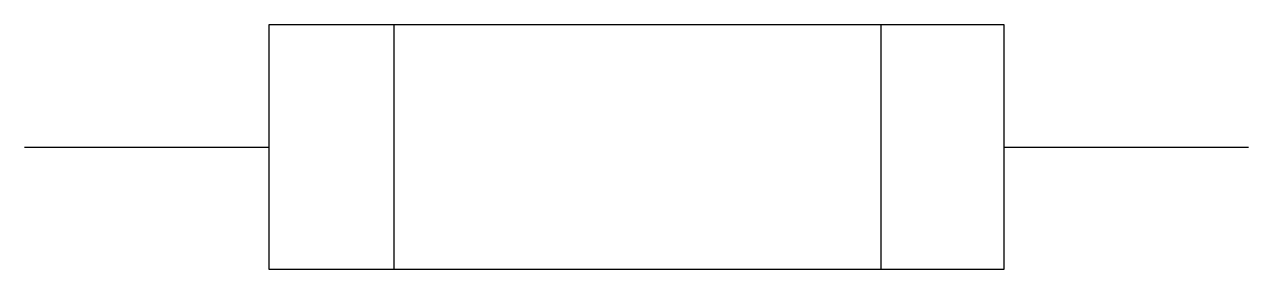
# Model space of a CAD drawing. Header units: millimetres. Extents: x 0 to 100, y -10 to 10.
import ezdxf

# ---------------------------------------------------------------- set-up
doc = ezdxf.new("R2010")
doc.units = ezdxf.units.MM
doc.layers.get('0').update_dxf_attribs({"lineweight": 25, "true_color": 0xffffff})

msp = doc.modelspace()

# ---------------------------------------------------------------- linework, layer by layer
for p, q in [((20, 10), (80, 10)), ((20, -10), (20, 10)), ((30.18, 10), (30.18, -10)), ((70, -10), (70, 10)), ((80, 10), (80, -10)), ((0, 0), (20, 0)), ((80, 0), (100, 0)), ((80, -10), (20, -10))]:
    msp.add_line(p, q)

doc.saveas('drawing.dxf')
